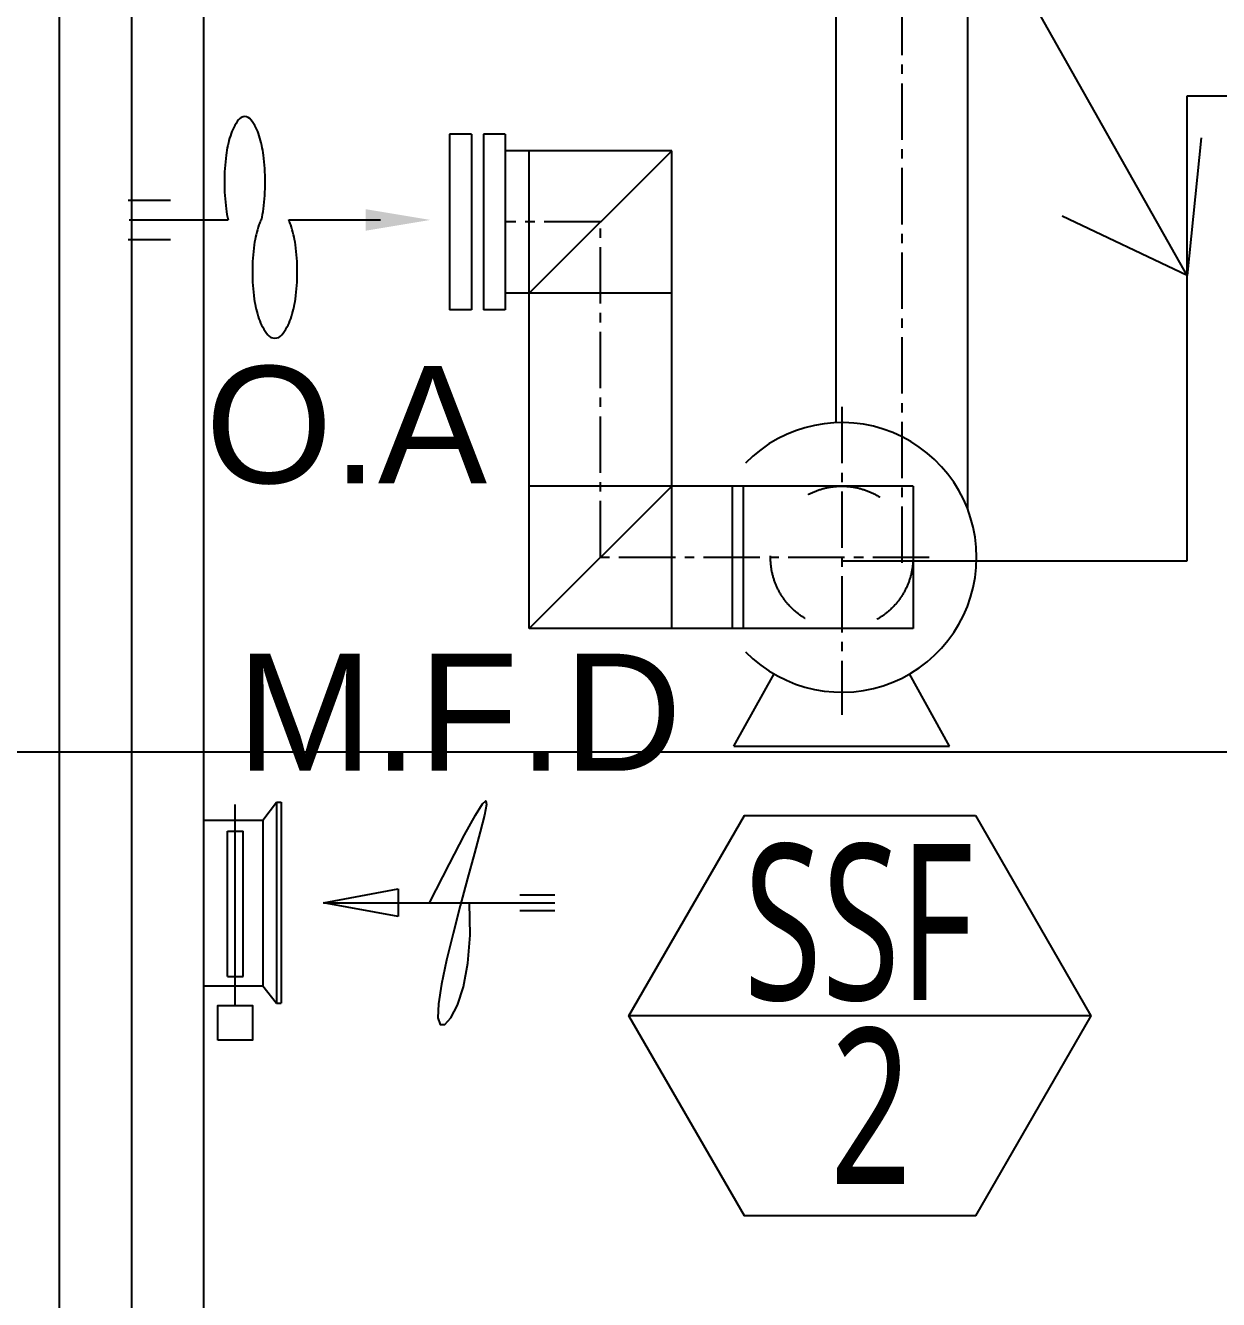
# Model space of a CAD drawing. Header units: millimetres. Extents: x 8533 to 164433, y 5768 to 115327.
# Drawn here: x 51980 to 55946, y 23595 to 27830 of the extents above; entities that cross this region are included whole.
import ezdxf
from ezdxf.enums import TextEntityAlignment as Align

# ---------------------------------------------------------------- set-up
doc = ezdxf.new("R2010")
doc.units = ezdxf.units.MM
doc.header["$LTSCALE"] = 250
doc.linetypes.add('CENTER2', pattern=[1.125, 0.75, -0.125, 0.125, -0.125])
doc.linetypes.add('HIDDEN', pattern=[2, 1, -1])
for name, color, linetype in [('AA-XXXX-DIMS', 7, 'Continuous'), ('ARC', 8, 'Continuous'), ('OUT', 4, 'Continuous'), ('p', 3, 'Continuous'), ('st', 4, 'Continuous'), ('text', 3, 'Continuous'), ('전실제연_인버터', 3, 'Continuous')]:
    doc.layers.add(name, color=color, linetype=linetype)
doc.styles.get("Standard").update_dxf_attribs({"font": ''})
doc.styles.add('STYLE1', font='arial.ttf')
doc.styles.add('맑은고딕', font='')
doc.styles.get('Standard').set_extended_font_data('Malgun Gothic')
doc.styles.get('맑은고딕').set_extended_font_data('Malgun Gothic')
doc.dimstyles.new('DIM_40', dxfattribs={"dimscale": 250, "dimtxt": 3, "dimasz": 1.5, "dimexe": 2, "dimexo": 2.5, "dimgap": 1, "dimtad": 1, "dimdec": 0, "dimzin": 0, "dimdsep": 46, "dimtxsty": '맑은고딕', "dimblk1": 'DIMDOT', "dimblk2": 'DIMDOT', "dimsah": 1, "dimcen": 0.09, "dimdle": 2, "dimclrd": 7, "dimclre": 7, "dimclrt": 3, "dimadec": 0, "dimazin": 0, "dimtfac": 1, "dimtdec": 0, "dimtix": 1, "dimtmove": 2, "dimatfit": 3, "dimldrblk": 'DIMDOT', "dimfxl": 1, "dimtolj": 1, "dimtzin": 0, "dimarcsym": 0})

# ---------------------------------------------------------------- blocks, each defined once
blk = doc.blocks.new('DIMDOT')
at = {"layer": 'AA-XXXX-DIMS'}
for p, q in [((0, -1.5), (0, 1.5)), ((-1.5, 0), (1.5, 0))]:
    blk.add_line(p, q, dxfattribs=at)
for radius in [0.5, 0.25]:
    blk.add_circle((0, 0), radius, dxfattribs=at)

msp = doc.modelspace()

# ---------------------------------------------------------------- linework, layer by layer
at = {"layer": 'ARC'}
msp.add_line((19210.6, 25415.1), (124753.6, 25415.1), dxfattribs=at)
at = {"layer": 'OUT'}
for p, q in [((52769.5, 25188.2), (52814.2, 25248)), ((52814.2, 25248), (52829.8, 25248)), ((52814.2, 25248), (52814.2, 24579.8)), ((52829.8, 25248), (52829.8, 24579.8)), ((52677.3, 24572), (52677.3, 25240.2)), ((52573.3, 25188.2), (52769.5, 25188.2)), ((52769.5, 25188.2), (52769.5, 24637)), ((52651.3, 25151.8), (52703.3, 25151.8)), ((52651.3, 24668.2), (52651.3, 25151.8)), ((52703.3, 24668.2), (52703.3, 25151.8)), ((52651.3, 24668.2), (52703.3, 24668.2)), ((52573.3, 24637), (52769.5, 24637)), ((52769.5, 24637), (52814.2, 24579.8)), ((52814.2, 24579.8), (52829.8, 24579.8))]:
    msp.add_line(p, q, dxfattribs=at)
at = {"layer": 'OUT', "color": 1, "linetype": 'Continuous'}
msp.add_line((55521.9, 24538.3, 0), (53985.9, 24538.3, 0), dxfattribs=at)
at = {"layer": 'OUT', "color": 1, "linetype": 'Continuous', "elevation": 0}
msp.add_lwpolyline([(55137.9, 25203.5), (55521.9, 24538.3), (55137.9, 23873.2), (54369.9, 23873.2), (53985.9, 24538.3), (54369.9, 25203.5)], close=True, dxfattribs=at)
at = {"layer": 'OUT', "elevation": 0}
msp.add_lwpolyline([(52619.6, 24456.5), (52619.6, 24572), (52735.1, 24572), (52735.1, 24456.5)], close=True, dxfattribs=at)
at = {"layer": 'p', "color": 4, "linetype": 'Continuous'}
for p, q in [((52092.7, 16846.5), (52092.7, 94152.9)), ((52573.3, 16846.5), (52573.3, 93679))]:
    msp.add_line(p, q, dxfattribs=at)
at = {"layer": 'p', "color": 1}
for p, q in [((52333, 16846.5), (52333, 93916)), ((52970.3, 24913.9), (53739.9, 24913.9)), ((53623.1, 24939.8), (53739.9, 24939.8)), ((53623.1, 24888), (53739.9, 24888))]:
    msp.add_line(p, q, dxfattribs=at)
at = {"layer": 'p', "color": 1, "linetype": 'Continuous'}
for p, q in [((52970.3, 24913.9), (53219, 24960.3)), ((53219, 24960.3), (53219, 24867.5)), ((53219, 24867.5), (52970.3, 24913.9))]:
    msp.add_line(p, q, dxfattribs=at)
at = {"layer": 'p', "color": 1}
msp.add_lwpolyline([(53323.6, 24913.9), (53389.6, 25043.3), (53439.8, 25139.6), (53475.7, 25205.2), (53498.9, 25242.3), (53510.6, 25253), (53512.4, 25239.8), (53505.8, 25204.6), (53492, 25149.9), (53472.7, 25078.3), (53449.8, 24994.5), (53425.4, 24903.9), (53401.4, 24811.7), (53379.9, 24723.1), (53362.9, 24643.4), (53352.5, 24577.8), (53350.7, 24531.6), (53358.7, 24508.9), (53374.2, 24509.4), (53394.3, 24531.4), (53415.9, 24573.7), (53435.8, 24634.5), (53451.1, 24712.5), (53458.7, 24806.2), (53455.6, 24913.9)], dxfattribs=at)
at = {"layer": 'st', "color": 4}
for p, q in [((54675.4, 26509.6, 0), (54675.4, 28317.4, 0)), ((55113.4, 26219.6, 0), (55113.4, 28317.4, 0)), ((53463, 27468.8, 0), (53390, 27468.8, 0)), ((53390, 27468.8, 0), (53390, 26884.9, 0)), ((53463, 27468.8, 0), (53463, 26884.9, 0)), ((53575.2, 27468.8, 0), (53502.2, 27468.8, 0)), ((53502.2, 27468.8, 0), (53502.2, 26884.9, 0)), ((53575.2, 27468.8, 0), (53575.2, 26884.9, 0)), ((54128.6, 27413.8, 0), (53575.2, 27413.8, 0)), ((53654.8, 25824.9, 0), (53654.8, 27413.8, 0)), ((54128.6, 25824.9, 0), (54128.6, 27413.8, 0)), ((54128.6, 26939.9, 0), (53575.2, 26939.9, 0)), ((53463, 26884.9, 0), (53390, 26884.9, 0)), ((53575.2, 26884.9, 0), (53502.2, 26884.9, 0)), ((54930.8, 26298.7, 0), (53654.8, 26298.7, 0)), ((54329.6, 26298.7, 0), (54329.6, 25824.9, 0)), ((54366.5, 26298.7, 0), (54366.5, 25824.9, 0)), ((54930.8, 26298.7, 0), (54930.8, 25824.9, 0)), ((54930.8, 25824.9, 0), (53654.8, 25824.9, 0)), ((54335.3, 25434.3, 0), (54468.6, 25674.3, 0)), ((55052.4, 25434.3, 0), (54919.1, 25674.3, 0)), ((54335.3, 25434.3, 0), (55052.4, 25434.3, 0))]:
    msp.add_line(p, q, dxfattribs=at)
at = {"layer": 'st', "color": 1, "linetype": 'CENTER2'}
for p, q in [((54894.4, 26043.8, 0), (54894.4, 28317.4, 0)), ((53891.7, 27176.9, 0), (53575.2, 27176.9, 0)), ((53891.7, 26061.8, 0), (53891.7, 27176.9, 0)), ((54693.9, 26562.2, 0), (54693.9, 25538.6, 0)), ((54984.3, 26061.8, 0), (53891.7, 26061.8, 0))]:
    msp.add_line(p, q, dxfattribs=at)
at = {"layer": 'st'}
for p, q in [((53654.8, 26939.9, 0), (54128.6, 27413.8, 0)), ((53654.8, 25824.9, 0), (54128.6, 26298.7, 0))]:
    msp.add_line(p, q, dxfattribs=at)
at = {"layer": 'st', "color": 1}
for p, q in [((52321.8, 27249.1, 0), (52462.4, 27249.1, 0)), ((52324.6, 27183.6, 0), (52653.5, 27183.6, 0)), ((52762.6, 27183.6, 0), (52764.5, 27183.6, 0)), ((52855.1, 27183.6, 0), (53159.9, 27183.6, 0)), ((52321.8, 27118.1, 0), (52462.4, 27118.1, 0))]:
    msp.add_line(p, q, dxfattribs=at)
at = {"layer": 'st', "color": 1, "elevation": 0}
for points in [[(52764.5, 27183.6, 0.02484), (52771.2, 27220.7, 0.032193), (52776.9, 27309.8, 0.032193), (52771.2, 27398.9, 0.043567), (52757, 27463.4, 0.086075), (52729.6, 27516.8, 0.23532), (52709, 27527, 0.23532), (52688.4, 27516.8, 0.086075), (52661, 27463.4, 0.043567), (52646.9, 27398.9, 0.032193), (52641.1, 27309.8, 0.032193), (52646.9, 27220.7, 0.02484), (52653.5, 27183.6)], [(52762.6, 27183.6, 0.025799), (52756.1, 27167.1, 0.046785), (52740.5, 27101.4, 0.034822), (52734.2, 27011.1, 0.034822), (52740.5, 26920.7, 0.046785), (52756.1, 26855.1, 0.089905), (52785.8, 26801.4, 0.225171), (52808.9, 26790.4, 0.225171), (52831.9, 26801.4, 0.089905), (52861.7, 26855.1, 0.046785), (52877.2, 26920.7, 0.034822), (52883.5, 27011.1, 0.034822), (52877.2, 27101.4, 0.046785), (52861.7, 27167.1, 0.025799), (52855.1, 27183.6)]]:
    msp.add_lwpolyline(points, format="xyb", dxfattribs=at)
at = {"layer": 'st', "color": 4, "linetype": 'HIDDEN'}
msp.add_circle((54693.9, 26061.8, 0), 236.9, dxfattribs=at)
at = {"layer": 'st', "color": 4}
msp.add_arc((54693.9, 26061.8, 0), 448.2, 224.3784, 135.6216, dxfattribs=at)
at = {"layer": 'st', "color": 1}
msp.add_solid([(53110.8, 27147.7, 0), (53110.8, 27219.5, 0), (53326, 27183.6, 0)], dxfattribs=at)
at = {"layer": '전실제연_인버터'}
for p, q in [((55841.7, 27595.9, 0), (56388.8, 27595.9, 0)), ((55841.7, 26050.4), (55841.7, 27595.9)), ((54693.9, 26050.4, 0), (55841.7, 26050.4, 0))]:
    msp.add_line(p, q, dxfattribs=at)

# ---------------------------------------------------------------- texts
at = {"layer": 'st', "color": 2, "style": 'STYLE1'}
for s, p in [('O.A', (52577.6, 26308.5, 0)), ('M.F.D', (52682, 25352.5, 0))]:
    msp.add_text(s, height=389.35, dxfattribs=at).set_placement(p)
at = {"layer": 'text', "width": 0.7}
for s, p in [('SSF', (54750.1, 24590.6, 0)), ('2', (54790.2, 23978.6, 0))]:
    msp.add_text(s, height=518.4, dxfattribs=at).set_placement(p, align=Align.CENTER)

# ---------------------------------------------------------------- leaders
at = {"layer": '전실제연_인버터', "color": 1}
msp.add_leader([(55841.7, 26999.3), (54312, 29713), (50532.4, 29713)], dimstyle='DIM_40', override={"dimgap": 1, "dimtad": 0, "dimclrd": 1, "dimldrblk": 'Open90'}, dxfattribs=at)

doc.saveas('drawing.dxf')
